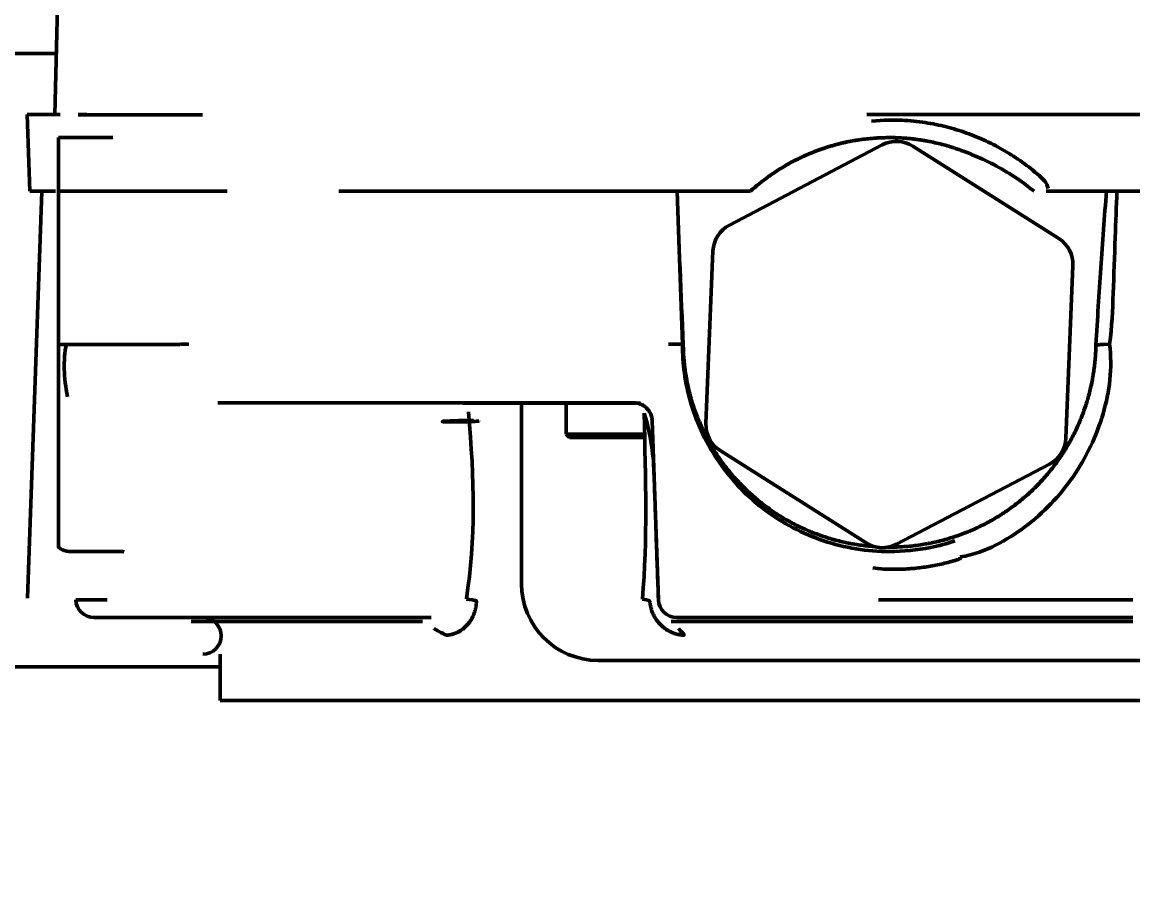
# Model space of a CAD drawing. Header units: inches. Extents: x 11 to 1621, y 11 to 1332.
# Drawn here: x 1030.801 to 1034.423, y 343.073 to 345.928 of the extents above; entities that cross this region are included whole.
import ezdxf

# ---------------------------------------------------------------- set-up
doc = ezdxf.new("R2010")
doc.units = ezdxf.units.IN
doc.header["$LTSCALE"] = 48
doc.header["$MEASUREMENT"] = 0
doc.layers.add('Dimension (ANSI)', color=7, linetype='Continuous', lineweight=25)
doc.layers.add('Visible (ANSI)', color=7, linetype='Continuous', lineweight=50)
doc.styles.add('Dimension Text', font='tahoma.ttf')
doc.dimstyles.new('ELC FT', dxfattribs={"dimscale": 48, "dimtxt": 0.12, "dimasz": 0.098425, "dimexe": 0.05, "dimexo": 0.1, "dimgap": 0.031496, "dimtad": 1, "dimdec": 5, "dimzin": 3, "dimdsep": 46, "dimlunit": 4, "dimtxsty": 'Dimension Text', "dimcen": 0.09, "dimdle": 0.5, "dimclrd": 5, "dimclre": 5, "dimclrt": 256, "dimadec": 1, "dimazin": 3, "dimtfac": 0.833333, "dimtofl": 0, "dimtmove": 0, "dimatfit": 3, "dimfxl": 0, "dimfrac": 2, "dimtolj": 1, "dimtzin": 0, "dimlwd": 25, "dimlwe": 25, "dimarcsym": 0})

# ---------------------------------------------------------------- blocks, each defined once
blk = doc.blocks.new('*D32')
at = {"layer": 'Defpoints', "color": 0, "linetype": 'Continuous', "transparency": 16777216}
for p in [(1009.1438, 460.8893), (1167.9445, 460.8893), (1018.5453, 291.4511)]:
    blk.add_point(p, dxfattribs=at)
at = {"layer": 'Dimension (ANSI)', "color": 5, "linetype": 'Continuous', "lineweight": 25, "transparency": 16777216}
for p, q in [((1163.1445, 460.8893), (1006.7438, 460.8893)), ((1009.1438, 296.1755), (1009.1438, 456.1649)), ((1013.7453, 291.4511), (1006.7438, 291.4511))]:
    blk.add_line(p, q, dxfattribs=at)
at = {"layer": 'Dimension (ANSI)', "color": 5, "linetype": 'Continuous', "transparency": 16777216}
for points in [[(1008.3564, 456.1649), (1009.9312, 456.1649), (1009.1438, 460.8893)], [(1008.3564, 296.1755), (1009.9312, 296.1755), (1009.1438, 291.4511)]]:
    blk.add_solid(points, dxfattribs=at)
at = {"layer": 'Dimension (ANSI)', "linetype": 'Continuous', "lineweight": 25, "transparency": 16777216, "insert": (1003.9957, 376.1702), "char_height": 5.76, "attachment_point": 5, "rotation": 90, "style": 'Dimension Text'}
blk.add_mtext('\\A1;14\'-1 7/16"', dxfattribs=at)
blk = doc.blocks.new('*D51')
at = {"layer": 'Defpoints', "color": 0, "linetype": 'Continuous', "transparency": 16777216}
for p in [(1146.447, 546.4511), (994.5453, 291.4511), (1018.5453, 291.4511)]:
    blk.add_point(p, dxfattribs=at)
at = {"layer": 'Dimension (ANSI)', "color": 5, "linetype": 'Continuous', "lineweight": 25, "transparency": 16777216}
for p, q in [((1141.647, 546.4511), (992.1453, 546.4511)), ((994.5453, 541.7267), (994.5453, 296.1755)), ((1013.7453, 291.4511), (992.1453, 291.4511))]:
    blk.add_line(p, q, dxfattribs=at)
at = {"layer": 'Dimension (ANSI)', "color": 5, "linetype": 'Continuous', "transparency": 16777216}
for points in [[(993.7579, 541.7267), (995.3327, 541.7267), (994.5453, 546.4511)], [(993.7579, 296.1755), (995.3327, 296.1755), (994.5453, 291.4511)]]:
    blk.add_solid(points, dxfattribs=at)
at = {"layer": 'Dimension (ANSI)', "linetype": 'Continuous', "lineweight": 25, "transparency": 16777216, "insert": (990.0336, 418.9511), "char_height": 5.76, "attachment_point": 5, "rotation": 90, "style": 'Dimension Text'}
blk.add_mtext('\\A1;21\'-3"', dxfattribs=at)

msp = doc.modelspace()

# ---------------------------------------------------------------- linework, layer by layer
at = {"layer": 'Visible (ANSI)'}
for p, q in [((1030.925654, 346.326778), (1030.907326, 345.626851)), ((1030.912544, 345.826101), (1029.726979, 345.826101)), ((1030.924989, 345.626851), (1030.817747, 345.626851)), ((1030.826477, 345.376851), (1030.817747, 345.626851)), ((1030.983432, 345.626851), (1031.011909, 345.626851)), ((1030.983432, 345.625808), (1031.389514, 345.625808)), ((1034.574479, 345.626851), (1033.555889, 345.626851)), ((1033.577556, 345.626851), (1033.582769, 345.626851)), ((1030.919479, 345.551712), (1030.919479, 345.424475)), ((1031.093015, 345.551851), (1030.923544, 345.551851)), ((1033.606036, 345.52787), (1033.107452, 345.266547)), ((1034.181556, 345.222663), (1033.705952, 345.523788)), ((1030.919479, 345.424473), (1030.919479, 345.376851)), ((1030.864822, 345.375512), (1030.818543, 344.050255)), ((1030.869391, 345.376851), (1030.826477, 345.376851)), ((1030.910255, 345.376851), (1030.869393, 345.376851)), ((1030.919479, 345.376328), (1030.91947, 345.376851)), ((1030.919473, 345.376851), (1031.272199, 345.376851)), ((1030.919479, 345.276444), (1030.919479, 345.376328)), ((1030.919479, 345.376328), (1030.919479, 344.876279)), ((1030.919479, 345.376328), (1030.919479, 345.276444)), ((1031.272199, 345.376851), (1031.330382, 345.376851)), ((1031.330382, 345.376851), (1031.469452, 345.376851)), ((1031.833668, 345.376851), (1032.891559, 345.376851)), ((1032.891559, 345.376851), (1032.937019, 345.376851)), ((1033.176021, 345.376851), (1032.937019, 345.376851)), ((1032.937037, 345.376328), (1032.937019, 345.376851)), ((1032.937056, 345.375804), (1032.95448, 344.876836)), ((1034.370515, 345.376851), (1034.14001, 345.376851)), ((1034.574479, 345.376851), (1034.370538, 345.376851)), ((1033.053959, 345.182057), (1033.03098, 344.61961)), ((1034.205, 344.571645), (1034.227979, 345.134092)), ((1030.936946, 344.876846), (1030.93695, 344.876846)), ((1031.285812, 344.876851), (1030.936947, 344.876851)), ((1031.549053, 344.686851), (1031.438842, 344.686851)), ((1031.549053, 344.686851), (1031.853511, 344.686851)), ((1032.795634, 344.686851), (1031.853511, 344.686851)), ((1032.801711, 344.685759), (1032.238879, 344.685759)), ((1032.429479, 344.096851), (1032.429479, 344.685759)), ((1032.575729, 344.685759), (1032.575729, 344.584351)), ((1032.818119, 344.685759), (1032.807031, 344.685759)), ((1032.875997, 344.044757), (1032.855597, 344.628945)), ((1032.575729, 344.584351), (1032.829153, 344.584351)), ((1032.585729, 344.574351), (1032.575729, 344.584351)), ((1032.585729, 344.574351), (1032.829499, 344.574351)), ((1033.077403, 344.531039), (1033.553007, 344.229914)), ((1033.652923, 344.225832), (1034.151507, 344.487155)), ((1031.129023, 344.201851), (1030.958453, 344.201851)), ((1030.975997, 344.044757), (1031.078541, 344.044757)), ((1033.594166, 344.044757), (1034.422884, 344.044757)), ((1031.035961, 343.986851), (1031.136724, 343.986851)), ((1031.429054, 343.986851), (1031.136724, 343.986851)), ((1032.135173, 343.986851), (1031.429054, 343.986851)), ((1033.608669, 343.986851), (1032.935961, 343.986851)), ((1033.608669, 343.986851), (1034.422998, 343.986851)), ((1032.106545, 343.973345), (1031.352153, 343.973345)), ((1034.422942, 343.973345), (1032.917312, 343.973345)), ((1031.446979, 343.716101), (1031.446979, 343.866851)), ((1034.579479, 343.846851), (1032.679479, 343.846851)), ((1031.446979, 343.826101), (1029.726979, 343.826101)), ((1031.446979, 343.716101), (1034.579479, 343.716101))]:
    msp.add_line(p, q, dxfattribs=at)
for centre, radius, start, end in [((1033.652459, 345.439298), 0.1, 57.660448, 117.660448), ((1033.629479, 344.876851), 0.675, 125.776372, 132.205446), ((1033.153875, 345.177975), 0.1, 117.660448, 177.660448), ((1034.128063, 345.138174), 0.1, 357.660448, 57.660448), ((1033.130896, 344.615528), 0.1, 177.660448, 237.660448), ((1034.105084, 344.575727), 0.1, 297.660448, 357.660448), ((1030.958453, 344.261851), 0.06, 229.492029, 269.999999), ((1033.6065, 344.314404), 0.1, 237.660448, 297.660448), ((1032.679479, 344.096851), 0.25, 180, 270), ((1031.035961, 344.046851), 0.06, 182, 270), ((1032.935961, 344.046851), 0.06, 182, 270), ((1031.390078, 343.926851), 0.06, 270, 90)]:
    msp.add_arc(centre, radius, start, end, dxfattribs=at)
for centre, major_axis, ratio, start_param, end_param in [((1032.997684, 345.381739), (-0.060316, 1.731039), 0.03510133, 1.57269919, 1.86589169), ((1032.795634, 344.746851), (0, -0.06), 0.24187585, 0, 0.00001237), ((1032.230877, 344.626851), (-0.059993, -0.000886), 0.03489569, 3.93062644, 9.42477796), ((1033.62732, 344.218925), (0.042701, -0.000136), 0.06297811, 4.67213681, 4.76382159)]:
    msp.add_ellipse(centre, major_axis=major_axis, ratio=ratio, start_param=start_param, end_param=end_param, dxfattribs=at)
for points, knots in [([(1034.14693, 345.385495), (1034.142509, 345.405578), (1034.130121, 345.417149), (1034.117364, 345.428267), (1034.099803, 345.443572), (1034.081544, 345.458017), (1034.062677, 345.471545), (1034.043919, 345.484995), (1034.02456, 345.497537), (1034.004694, 345.509125), (1033.984989, 345.520618), (1033.964785, 345.531173), (1033.944176, 345.540752), (1033.923411, 345.550403), (1033.902235, 345.559064), (1033.880745, 345.566708), (1033.859155, 345.574386), (1033.837249, 345.581038), (1033.815124, 345.586645), (1033.792361, 345.592414), (1033.769367, 345.597077), (1033.746248, 345.600626), (1033.721163, 345.604477), (1033.695931, 345.607015), (1033.670676, 345.608242), (1033.642029, 345.609634), (1033.613352, 345.609338), (1033.570475, 345.605298)], [0.035206081, 0.035206081, 0.035206081, 0.035206081, 0.112184853, 0.112184853, 0.112184853, 0.218155706, 0.218155706, 0.218155706, 0.323513966, 0.323513966, 0.323513966, 0.428019463, 0.428019463, 0.428019463, 0.533314409, 0.533314409, 0.533314409, 0.639099094, 0.639099094, 0.639099094, 0.747935694, 0.747935694, 0.747935694, 0.866033773, 0.866033773, 0.866033773, 1, 1, 1, 1]), ([(1033.840287, 345.518088), (1033.791225, 345.534217), (1033.73987, 345.544818), (1033.687713, 345.549334), (1033.635556, 345.553851), (1033.582565, 345.552301), (1033.53015, 345.544503), (1033.477736, 345.536705), (1033.42592, 345.522656), (1033.376208, 345.502533), (1033.326495, 345.48241), (1033.27889, 345.45621), (1033.234859, 345.424482)], [0, 0, 0, 0, 0.25, 0.25, 0.25, 0.5, 0.5, 0.5, 0.75, 0.75, 0.75, 1, 1, 1, 1]), ([(1033.234859, 345.424482), (1033.235661, 345.42506), (1033.236464, 345.425636), (1033.237269, 345.42621), (1033.242818, 345.430172), (1033.248428, 345.43405), (1033.254103, 345.437845), (1033.2606, 345.442191), (1033.267181, 345.446429), (1033.273838, 345.450553), (1033.280494, 345.454677), (1033.287226, 345.458686), (1033.294025, 345.462578), (1033.300824, 345.466469), (1033.307691, 345.470241), (1033.314625, 345.473895), (1033.321559, 345.477549), (1033.32856, 345.481083), (1033.335626, 345.484497), (1033.33932, 345.486282), (1033.343033, 345.488033), (1033.346761, 345.489751), (1033.350163, 345.491318), (1033.353578, 345.492857), (1033.357006, 345.494368), (1033.364192, 345.497534), (1033.371434, 345.500575), (1033.378723, 345.503487), (1033.386012, 345.5064), (1033.393348, 345.509183), (1033.400733, 345.51184), (1033.408118, 345.514496), (1033.415552, 345.517024), (1033.423029, 345.519423), (1033.430507, 345.521821), (1033.438028, 345.52409), (1033.445585, 345.526227), (1033.45203, 345.528049), (1033.458502, 345.529775), (1033.464996, 345.531404), (1033.466117, 345.531685), (1033.467238, 345.531963), (1033.468361, 345.532239), (1033.475984, 345.534109), (1033.483635, 345.535845), (1033.491318, 345.537448), (1033.499002, 345.539051), (1033.506717, 345.540522), (1033.514456, 345.541857), (1033.522196, 345.543193), (1033.529961, 345.544394), (1033.537743, 345.54546), (1033.545525, 345.546526), (1033.553326, 345.547456), (1033.561137, 345.54825), (1033.568948, 345.549044), (1033.576769, 345.549702), (1033.584605, 345.550223), (1033.586038, 345.550319), (1033.587472, 345.55041), (1033.588907, 345.550496), (1033.595313, 345.550881), (1033.601728, 345.551175), (1033.608146, 345.551378), (1033.616002, 345.551626), (1033.623864, 345.551736), (1033.631726, 345.55171), (1033.639587, 345.551684), (1033.647447, 345.551521), (1033.655301, 345.551221), (1033.663155, 345.550921), (1033.671002, 345.550484), (1033.678844, 345.549911), (1033.686686, 345.549337), (1033.694524, 345.548626), (1033.702347, 345.547778), (1033.706103, 345.54737), (1033.709855, 345.546932), (1033.713603, 345.546461), (1033.717662, 345.545952), (1033.721716, 345.545406), (1033.725763, 345.544823), (1033.733548, 345.543703), (1033.74131, 345.542446), (1033.749043, 345.541056), (1033.756776, 345.539666), (1033.764481, 345.538142), (1033.772157, 345.536485), (1033.779834, 345.534828), (1033.787482, 345.533037), (1033.795092, 345.531115), (1033.802702, 345.529193), (1033.810275, 345.527139), (1033.8178, 345.524958), (1033.825324, 345.522776), (1033.832801, 345.520467), (1033.840233, 345.518028)], [0, 0, 0, 0, 0.004690032, 0.004690032, 0.004690032, 0.037037037, 0.037037037, 0.037037037, 0.074074074, 0.074074074, 0.074074074, 0.111111111, 0.111111111, 0.111111111, 0.148148148, 0.148148148, 0.148148148, 0.185185185, 0.185185185, 0.185185185, 0.204553088, 0.204553088, 0.204553088, 0.222222222, 0.222222222, 0.222222222, 0.259259259, 0.259259259, 0.259259259, 0.296296296, 0.296296296, 0.296296296, 0.333333333, 0.333333333, 0.333333333, 0.37037037, 0.37037037, 0.37037037, 0.401954945, 0.401954945, 0.401954945, 0.407407407, 0.407407407, 0.407407407, 0.444444444, 0.444444444, 0.444444444, 0.481481481, 0.481481481, 0.481481481, 0.518518519, 0.518518519, 0.518518519, 0.555555556, 0.555555556, 0.555555556, 0.592592593, 0.592592593, 0.592592593, 0.599368227, 0.599368227, 0.599368227, 0.62962963, 0.62962963, 0.62962963, 0.666666667, 0.666666667, 0.666666667, 0.703703704, 0.703703704, 0.703703704, 0.740740741, 0.740740741, 0.740740741, 0.777777778, 0.777777778, 0.777777778, 0.79555941, 0.79555941, 0.79555941, 0.814814815, 0.814814815, 0.814814815, 0.851851852, 0.851851852, 0.851851852, 0.888888889, 0.888888889, 0.888888889, 0.925925926, 0.925925926, 0.925925926, 0.962962963, 0.962962963, 0.962962963, 0.999999997, 0.999999997, 0.999999997, 0.999999997]), ([(1033.840233, 345.518028), (1033.845384, 345.516338), (1033.850517, 345.514596), (1033.860746, 345.511006), (1033.865842, 345.509158), (1033.870919, 345.507257)], [-0.0826093683, -0.0826093683, -0.0826093683, -0.0826093683, -0.0413054234, -0.0413054234, -0.0000013874, -0.0000013874, -0.0000013874, -0.0000013874]), ([(1034.101031, 345.376851), (1034.088, 345.387858), (1034.073206, 345.399055), (1034.010287, 345.442769), (1033.964342, 345.467968), (1033.901757, 345.495235), (1033.886722, 345.501413), (1033.870919, 345.507257)], [-1.024558511, -1.024558511, -1.024558511, -1.024558511, -0.810304026, -0.810304026, -0.336084745, -0.336084745, -0.197687151, -0.197687151, -0.197687151, -0.197687151]), ([(1034.337369, 345.376851), (1034.330338, 345.295589), (1034.323927, 345.208209), (1034.312863, 345.04393), (1034.307691, 344.95909), (1034.302987, 344.876218)], [0.000001, 0.000001, 0.000001, 0.000001, 0.62152896, 0.62152896, 1.25199318, 1.25199318, 1.25199318, 1.25199318]), ([(1034.347186, 344.878308), (1034.355109, 344.935581), (1034.357078, 344.989616), (1034.359043, 345.043651), (1034.361258, 345.104596), (1034.363467, 345.16554), (1034.365668, 345.226485), (1034.367479, 345.276607), (1034.369285, 345.326729), (1034.371283, 345.376642)], [0.003467359, 0.003467359, 0.003467359, 0.003467359, 0.328139542, 0.328139542, 0.328139542, 0.694327521, 0.694327521, 0.694327521, 0.995486557, 0.995486557, 0.995486557, 0.995486557]), ([(1030.919479, 344.876279), (1030.922308, 344.876363), (1030.925196, 344.876452), (1030.931043, 344.876641), (1030.933993, 344.87674), (1030.936949, 344.876848)], [0.000001, 0.000001, 0.000001, 0.000001, 0.0225446631, 0.0225446631, 0.0450699633, 0.0450699633, 0.0450699633, 0.0450699633]), ([(1030.919479, 344.876279), (1030.919479, 344.868596), (1030.919479, 344.860918), (1030.919479, 344.853241), (1030.919479, 344.845564), (1030.919479, 344.837888), (1030.919479, 344.830223), (1030.919479, 344.822559), (1030.919479, 344.814905), (1030.919479, 344.807267), (1030.919479, 344.799629), (1030.919479, 344.792006), (1030.919479, 344.784407), (1030.919479, 344.776808), (1030.919479, 344.769233), (1030.919479, 344.761682), (1030.919479, 344.760132), (1030.919479, 344.758584), (1030.919479, 344.757036), (1030.919479, 344.751043), (1030.919479, 344.745064), (1030.919479, 344.739103), (1030.919479, 344.731603), (1030.919479, 344.724131), (1030.919479, 344.716688), (1030.919479, 344.709246), (1030.919479, 344.701833), (1030.919479, 344.694461), (1030.919479, 344.687088), (1030.919479, 344.679756), (1030.919479, 344.672465), (1030.919479, 344.665174), (1030.919479, 344.657926), (1030.919479, 344.650727), (1030.919479, 344.643527), (1030.919479, 344.636378), (1030.919479, 344.629278), (1030.919479, 344.622178), (1030.919479, 344.615127), (1030.919479, 344.608129), (1030.919479, 344.601131), (1030.919479, 344.594186), (1030.919479, 344.587295), (1030.919479, 344.580404), (1030.919479, 344.573568), (1030.919479, 344.566798), (1030.919479, 344.560029), (1030.919479, 344.553325), (1030.919479, 344.54669), (1030.919479, 344.540055), (1030.919479, 344.533488), (1030.919479, 344.526995), (1030.919479, 344.522127), (1030.919479, 344.517299), (1030.919479, 344.512513), (1030.919479, 344.510915), (1030.919479, 344.509322), (1030.919479, 344.507733), (1030.919479, 344.501385), (1030.919479, 344.49511), (1030.919479, 344.488911), (1030.919479, 344.482712), (1030.919479, 344.476588), (1030.919479, 344.470542), (1030.919479, 344.464496), (1030.919479, 344.458527), (1030.919479, 344.452646), (1030.919479, 344.446765), (1030.919479, 344.440973), (1030.919479, 344.435271), (1030.919479, 344.42957), (1030.919479, 344.42396), (1030.919479, 344.418443), (1030.919479, 344.415829), (1030.919479, 344.413235), (1030.919479, 344.410663), (1030.919479, 344.407807), (1030.919479, 344.404978), (1030.919479, 344.402174), (1030.919479, 344.396844), (1030.919479, 344.391607), (1030.919479, 344.386469), (1030.919479, 344.381331), (1030.919479, 344.376292), (1030.919479, 344.371351), (1030.919479, 344.36641), (1030.919479, 344.361568), (1030.919479, 344.35683), (1030.919479, 344.352091), (1030.919479, 344.347455), (1030.919479, 344.342928), (1030.919479, 344.3384), (1030.919479, 344.333981), (1030.919479, 344.329675), (1030.919479, 344.329011), (1030.919479, 344.32835), (1030.919479, 344.327692), (1030.919479, 344.32408), (1030.919479, 344.320549), (1030.919479, 344.317099), (1030.919479, 344.31302), (1030.919479, 344.309055), (1030.919479, 344.305203), (1030.919479, 344.301352), (1030.919479, 344.297615), (1030.919479, 344.293995), (1030.919479, 344.290376), (1030.919479, 344.286874), (1030.919479, 344.283494), (1030.919479, 344.280113), (1030.919479, 344.276854), (1030.919479, 344.273715), (1030.919479, 344.271218), (1030.919479, 344.268798), (1030.919479, 344.266455), (1030.919479, 344.265853), (1030.919479, 344.265257), (1030.919479, 344.264666), (1030.919479, 344.261771), (1030.919479, 344.259), (1030.919479, 344.256355), (1030.919479, 344.253709), (1030.919479, 344.25119), (1030.919479, 344.248799), (1030.919479, 344.246409), (1030.919479, 344.244146), (1030.919479, 344.242013), (1030.919479, 344.23988), (1030.919479, 344.237875), (1030.919479, 344.236001), (1030.919479, 344.234127), (1030.91948, 344.232382), (1030.919479, 344.230771), (1030.919479, 344.230135), (1030.919479, 344.22952), (1030.919479, 344.228926), (1030.919479, 344.228013), (1030.919479, 344.22715), (1030.919479, 344.226336), (1030.91948, 344.224992), (1030.919479, 344.223781), (1030.919479, 344.222704), (1030.919479, 344.221628), (1030.919479, 344.220685), (1030.919479, 344.219876), (1030.919479, 344.219067), (1030.919479, 344.218393), (1030.919479, 344.217853), (1030.919479, 344.217313), (1030.919479, 344.216908), (1030.919479, 344.216637), (1030.919479, 344.216373), (1030.919479, 344.216238), (1030.919479, 344.216232), (1030.919479, 344.216232), (1030.919479, 344.216232), (1030.919479, 344.216232)], [0, 0, 0, 0, 0.02222222, 0.02222222, 0.02222222, 0.04444444, 0.04444444, 0.04444444, 0.06666667, 0.06666667, 0.06666667, 0.08888889, 0.08888889, 0.08888889, 0.11111111, 0.11111111, 0.11111111, 0.11567106, 0.11567106, 0.11567106, 0.13333333, 0.13333333, 0.13333333, 0.15555556, 0.15555556, 0.15555556, 0.17777778, 0.17777778, 0.17777778, 0.2, 0.2, 0.2, 0.22222222, 0.22222222, 0.22222222, 0.24444444, 0.24444444, 0.24444444, 0.26666667, 0.26666667, 0.26666667, 0.28888889, 0.28888889, 0.28888889, 0.31111111, 0.31111111, 0.31111111, 0.33333333, 0.33333333, 0.33333333, 0.35555556, 0.35555556, 0.35555556, 0.37221603, 0.37221603, 0.37221603, 0.37777778, 0.37777778, 0.37777778, 0.4, 0.4, 0.4, 0.42222222, 0.42222222, 0.42222222, 0.44444444, 0.44444444, 0.44444444, 0.46666667, 0.46666667, 0.46666667, 0.48888889, 0.48888889, 0.48888889, 0.49942076, 0.49942076, 0.49942076, 0.51111111, 0.51111111, 0.51111111, 0.53333333, 0.53333333, 0.53333333, 0.55555556, 0.55555556, 0.55555556, 0.57777778, 0.57777778, 0.57777778, 0.6, 0.6, 0.6, 0.62222222, 0.62222222, 0.62222222, 0.62564865, 0.62564865, 0.62564865, 0.64444444, 0.64444444, 0.64444444, 0.66666667, 0.66666667, 0.66666667, 0.68888889, 0.68888889, 0.68888889, 0.71111111, 0.71111111, 0.71111111, 0.73333333, 0.73333333, 0.73333333, 0.7510161, 0.7510161, 0.7510161, 0.75555556, 0.75555556, 0.75555556, 0.77777778, 0.77777778, 0.77777778, 0.8, 0.8, 0.8, 0.82222222, 0.82222222, 0.82222222, 0.84444444, 0.84444444, 0.84444444, 0.86666667, 0.86666667, 0.86666667, 0.87543287, 0.87543287, 0.87543287, 0.88888889, 0.88888889, 0.88888889, 0.91111111, 0.91111111, 0.91111111, 0.93333333, 0.93333333, 0.93333333, 0.95555556, 0.95555556, 0.95555556, 0.97777778, 0.97777778, 0.97777778, 0.99956258, 0.99956258, 0.99956258, 1, 1, 1, 1]), ([(1031.285815, 344.876847), (1031.286753, 344.876851), (1031.288867, 344.876904), (1031.292154, 344.876998), (1031.293798, 344.877044), (1031.295733, 344.8771), (1031.297938, 344.877162), (1031.299041, 344.877194), (1031.30021, 344.877226), (1031.301442, 344.87726), (1031.302057, 344.877276), (1031.302688, 344.877293), (1031.303334, 344.87731), (1031.303657, 344.877319), (1031.303983, 344.877328), (1031.304313, 344.877336), (1031.304478, 344.877341), (1031.304644, 344.877345), (1031.304811, 344.877349), (1031.304978, 344.877353), (1031.30522, 344.87736), (1031.305314, 344.877362), (1031.308313, 344.877439), (1031.3113, 344.877511), (1031.314222, 344.877577), (1031.315683, 344.877609), (1031.317127, 344.87764), (1031.318548, 344.877669), (1031.319969, 344.877698), (1031.321411, 344.877726), (1031.32273, 344.87775), (1031.328007, 344.877846), (1031.332497, 344.877903), (1031.336106, 344.877928), (1031.337911, 344.87794), (1031.339486, 344.877946), (1031.340806, 344.877945), (1031.341136, 344.877945), (1031.34145, 344.877952), (1031.341748, 344.877966), (1031.341897, 344.877972), (1031.342042, 344.877981), (1031.342183, 344.877991), (1031.342253, 344.877997), (1031.342322, 344.878002), (1031.342391, 344.878008), (1031.342459, 344.878014), (1031.342546, 344.878023), (1031.342593, 344.878028), (1031.342686, 344.878038), (1031.342797, 344.878038), (1031.342924, 344.87803), (1031.342987, 344.878026), (1031.343054, 344.878019), (1031.343124, 344.87801), (1031.343194, 344.878001), (1031.343254, 344.877993), (1031.343343, 344.877977), (1031.343698, 344.877914), (1031.343899, 344.877879), (1031.343996, 344.877875)], [0, 0, 0, 0, 0.125, 0.125, 0.125, 0.1875, 0.1875, 0.1875, 0.21875, 0.21875, 0.21875, 0.234375, 0.234375, 0.234375, 0.2421875, 0.2421875, 0.2421875, 0.24609375, 0.24609375, 0.24609375, 0.25, 0.25, 0.25, 0.375, 0.375, 0.375, 0.4375, 0.4375, 0.4375, 0.5, 0.5, 0.5, 0.75, 0.75, 0.75, 0.875, 0.875, 0.875, 0.90625, 0.90625, 0.90625, 0.921875, 0.921875, 0.921875, 0.9296875, 0.9296875, 0.9296875, 0.9375, 0.9375, 0.9375, 0.953125, 0.953125, 0.953125, 0.9609375, 0.9609375, 0.9609375, 0.96875, 0.96875, 0.96875, 1, 1, 1, 1]), ([(1032.954478, 344.876848), (1032.954473, 344.876859), (1032.954439, 344.876885), (1032.95431, 344.876931), (1032.954272, 344.876945), (1032.954226, 344.87696), (1032.95417, 344.876977), (1032.954113, 344.876994), (1032.954079, 344.877003), (1032.954034, 344.877014), (1032.953944, 344.877036), (1032.953831, 344.87706), (1032.953687, 344.877085), (1032.953543, 344.877111), (1032.953362, 344.877137), (1032.953176, 344.877162), (1032.95299, 344.877186), (1032.95279, 344.87721), (1032.952578, 344.877232), (1032.952155, 344.877277), (1032.951691, 344.877317), (1032.951209, 344.877353), (1032.949763, 344.877461), (1032.947708, 344.877565), (1032.944858, 344.877656), (1032.943907, 344.877686), (1032.942914, 344.877714), (1032.941741, 344.877741), (1032.937052, 344.877851), (1032.931445, 344.877916), (1032.925753, 344.877936), (1032.92006, 344.877955), (1032.914301, 344.87793), (1032.908984, 344.877875)], [0.008430263, 0.008430263, 0.008430263, 0.008430263, 0.0625, 0.0625, 0.0625, 0.078125, 0.078125, 0.078125, 0.09375, 0.09375, 0.09375, 0.125, 0.125, 0.125, 0.15625, 0.15625, 0.15625, 0.1875, 0.1875, 0.1875, 0.25, 0.25, 0.25, 0.4375, 0.4375, 0.4375, 0.5, 0.5, 0.5, 0.75, 0.75, 0.75, 1, 1, 1, 1]), ([(1032.957091, 344.876273), (1032.956228, 344.876357), (1032.955575, 344.876447), (1032.954703, 344.876635), (1032.954484, 344.876734), (1032.95448, 344.876845)], [-0.0451260817, -0.0451260817, -0.0451260817, -0.0451260817, -0.0225821646, -0.0225821646, -0.0001681256, -0.0001681256, -0.0001681256, -0.0001681256]), ([(1033.579708, 344.21806), (1033.571925, 344.218632), (1033.564158, 344.219337), (1033.556404, 344.220176), (1033.548651, 344.221014), (1033.540912, 344.221986), (1033.533193, 344.223091), (1033.525473, 344.224196), (1033.517772, 344.225434), (1033.510091, 344.226805), (1033.505985, 344.227538), (1033.501885, 344.228309), (1033.497793, 344.229118), (1033.49423, 344.229822), (1033.490672, 344.230555), (1033.487121, 344.231316), (1033.479491, 344.232953), (1033.471891, 344.23472), (1033.464329, 344.236617), (1033.456767, 344.238514), (1033.449243, 344.24054), (1033.441759, 344.242694), (1033.434275, 344.244848), (1033.426832, 344.247129), (1033.419429, 344.249539), (1033.412027, 344.251948), (1033.404665, 344.254485), (1033.397354, 344.257148), (1033.390042, 344.25981), (1033.38278, 344.262596), (1033.375575, 344.265505), (1033.374489, 344.265944), (1033.373405, 344.266385), (1033.372321, 344.266829), (1033.366217, 344.269331), (1033.360153, 344.271921), (1033.354132, 344.274597), (1033.347042, 344.277748), (1033.340012, 344.28102), (1033.33304, 344.284412), (1033.326067, 344.287803), (1033.319153, 344.291316), (1033.312304, 344.294944), (1033.305455, 344.298573), (1033.298671, 344.302319), (1033.291958, 344.306177), (1033.285244, 344.310036), (1033.278602, 344.314008), (1033.272032, 344.318092), (1033.266715, 344.321398), (1033.261446, 344.324776), (1033.256224, 344.328229), (1033.254994, 344.329042), (1033.253767, 344.329859), (1033.252543, 344.33068), (1033.246118, 344.334989), (1033.239766, 344.339411), (1033.233494, 344.34394), (1033.227222, 344.348469), (1033.22103, 344.353105), (1033.214922, 344.357845), (1033.208815, 344.362584), (1033.202793, 344.367427), (1033.196859, 344.372369), (1033.190926, 344.377311), (1033.185081, 344.382353), (1033.179323, 344.387496), (1033.173565, 344.392639), (1033.167893, 344.397883), (1033.162316, 344.403223), (1033.159515, 344.405905), (1033.156738, 344.408611), (1033.153986, 344.41134), (1033.151257, 344.414046), (1033.148552, 344.416774), (1033.145872, 344.419525), (1033.140488, 344.425051), (1033.135202, 344.430668), (1033.130019, 344.436371), (1033.124836, 344.442073), (1033.119755, 344.447861), (1033.114776, 344.453735), (1033.109798, 344.459608), (1033.104921, 344.465566), (1033.100154, 344.471602), (1033.095387, 344.477637), (1033.090728, 344.483748), (1033.086178, 344.489937), (1033.081628, 344.496125), (1033.077187, 344.502389), (1033.072858, 344.508725), (1033.071822, 344.510241), (1033.070793, 344.511761), (1033.06977, 344.513285), (1033.066517, 344.518132), (1033.063329, 344.52302), (1033.060206, 344.52795), (1033.0561, 344.53443), (1033.052106, 344.540983), (1033.048226, 344.547603), (1033.044345, 344.554224), (1033.040579, 344.560912), (1033.036928, 344.567666), (1033.033277, 344.574421), (1033.029741, 344.581241), (1033.026327, 344.588116), (1033.022913, 344.59499), (1033.019621, 344.601919), (1033.01645, 344.608899), (1033.01328, 344.615879), (1033.010231, 344.622912), (1033.007307, 344.629994), (1033.004382, 344.637075), (1033.001581, 344.644205), (1032.998904, 344.651384), (1032.996226, 344.658564), (1032.993672, 344.665792), (1032.991244, 344.673062), (1032.988815, 344.680333), (1032.986513, 344.687644), (1032.984337, 344.694995), (1032.982161, 344.702347), (1032.980112, 344.709737), (1032.978193, 344.717158), (1032.976273, 344.724579), (1032.974482, 344.73203), (1032.972822, 344.739507), (1032.971465, 344.745617), (1032.970195, 344.751744), (1032.969013, 344.757888), (1032.968748, 344.759264), (1032.968488, 344.760641), (1032.968232, 344.762018), (1032.966832, 344.769547), (1032.965563, 344.777099), (1032.964425, 344.784675), (1032.963287, 344.792251), (1032.962279, 344.799851), (1032.961403, 344.807466), (1032.960528, 344.815081), (1032.959784, 344.822711), (1032.959172, 344.830353), (1032.95856, 344.837995), (1032.95808, 344.845647), (1032.957733, 344.853302), (1032.957387, 344.860956), (1032.957172, 344.868612), (1032.957091, 344.876273)], [0, 0, 0, 0, 0.02325581, 0.02325581, 0.02325581, 0.04651163, 0.04651163, 0.04651163, 0.06976744, 0.06976744, 0.06976744, 0.08219984, 0.08219984, 0.08219984, 0.09302326, 0.09302326, 0.09302326, 0.11627907, 0.11627907, 0.11627907, 0.13953488, 0.13953488, 0.13953488, 0.1627907, 0.1627907, 0.1627907, 0.18604651, 0.18604651, 0.18604651, 0.20930233, 0.20930233, 0.20930233, 0.21280681, 0.21280681, 0.21280681, 0.23255814, 0.23255814, 0.23255814, 0.25581395, 0.25581395, 0.25581395, 0.27906977, 0.27906977, 0.27906977, 0.30232558, 0.30232558, 0.30232558, 0.3255814, 0.3255814, 0.3255814, 0.34440464, 0.34440464, 0.34440464, 0.34883721, 0.34883721, 0.34883721, 0.37209302, 0.37209302, 0.37209302, 0.39534884, 0.39534884, 0.39534884, 0.41860465, 0.41860465, 0.41860465, 0.44186047, 0.44186047, 0.44186047, 0.46511628, 0.46511628, 0.46511628, 0.4767955, 0.4767955, 0.4767955, 0.48837209, 0.48837209, 0.48837209, 0.51162791, 0.51162791, 0.51162791, 0.53488372, 0.53488372, 0.53488372, 0.55813953, 0.55813953, 0.55813953, 0.58139535, 0.58139535, 0.58139535, 0.60465116, 0.60465116, 0.60465116, 0.61021506, 0.61021506, 0.61021506, 0.62790698, 0.62790698, 0.62790698, 0.65116279, 0.65116279, 0.65116279, 0.6744186, 0.6744186, 0.6744186, 0.69767442, 0.69767442, 0.69767442, 0.72093023, 0.72093023, 0.72093023, 0.74418605, 0.74418605, 0.74418605, 0.76744186, 0.76744186, 0.76744186, 0.79069767, 0.79069767, 0.79069767, 0.81395349, 0.81395349, 0.81395349, 0.8372093, 0.8372093, 0.8372093, 0.86046512, 0.86046512, 0.86046512, 0.8794661, 0.8794661, 0.8794661, 0.88372093, 0.88372093, 0.88372093, 0.90697674, 0.90697674, 0.90697674, 0.93023256, 0.93023256, 0.93023256, 0.95348837, 0.95348837, 0.95348837, 0.97674419, 0.97674419, 0.97674419, 1, 1, 1, 1]), ([(1033.975468, 344.222809), (1034.008957, 344.23975), (1034.041041, 344.259748), (1034.131835, 344.327594), (1034.185011, 344.383305), (1034.27132, 344.508709), (1034.304457, 344.578423), (1034.347454, 344.724442), (1034.357312, 344.800724), (1034.347186, 344.878308)], [0.125, 0.125, 0.125, 0.125, 0.25, 0.25, 0.5, 0.5, 0.75, 0.75, 1, 1, 1, 1]), ([(1034.302987, 344.876218), (1034.302829, 344.868964), (1034.302556, 344.861718), (1034.302169, 344.854477), (1034.301782, 344.847237), (1034.301281, 344.840003), (1034.300666, 344.832781), (1034.300051, 344.825559), (1034.299322, 344.818349), (1034.29848, 344.81115), (1034.297638, 344.803951), (1034.296682, 344.796764), (1034.295614, 344.789595), (1034.295156, 344.786529), (1034.294679, 344.783467), (1034.29418, 344.780408), (1034.293513, 344.776313), (1034.292809, 344.772223), (1034.292067, 344.768138), (1034.290772, 344.761003), (1034.289363, 344.753885), (1034.287842, 344.74679), (1034.286321, 344.739696), (1034.284688, 344.732624), (1034.282943, 344.725575), (1034.281199, 344.718526), (1034.279342, 344.711501), (1034.277374, 344.704503), (1034.275406, 344.697505), (1034.273326, 344.690535), (1034.271136, 344.683592)], [0.00000057, 0.00000057, 0.00000057, 0.00000057, 0.111111111, 0.111111111, 0.111111111, 0.222222222, 0.222222222, 0.222222222, 0.333333333, 0.333333333, 0.333333333, 0.444444444, 0.444444444, 0.444444444, 0.49194994, 0.49194994, 0.49194994, 0.555555556, 0.555555556, 0.555555556, 0.666666667, 0.666666667, 0.666666667, 0.777777778, 0.777777778, 0.777777778, 0.888888889, 0.888888889, 0.888888889, 1, 1, 1, 1]), ([(1034.302987, 344.876218), (1034.305658, 344.876327), (1034.30886, 344.876414), (1034.312537, 344.876479), (1034.312556, 344.876479), (1034.347186, 344.878308)], [0.0000009881, 0.0000009881, 0.0000009881, 0.0000009881, 0.038494681, 0.038494681, 0.0386987616, 0.0386987616, 0.0386987616, 0.0386987616]), ([(1033.629507, 344.201851), (1033.556812, 344.201847), (1033.483188, 344.213902), (1033.346399, 344.259906), (1033.281395, 344.294103), (1033.166847, 344.380141), (1033.115877, 344.433047), (1033.034113, 344.550795), (1033.002337, 344.617124), (1032.972548, 344.718135), (1032.965433, 344.751165), (1032.960835, 344.784448)], [0, 0, 0, 0, 0.55393307, 0.55393307, 1.09975431, 1.09975431, 1.64578319, 1.64578319, 2.19247577, 2.19247577, 2.44863029, 2.44863029, 2.44863029, 2.44863029]), ([(1032.855597, 344.628945), (1032.855426, 344.633838), (1032.854646, 344.638746), (1032.853289, 344.64346), (1032.85264, 344.645714), (1032.851859, 344.647924), (1032.850957, 344.650073), (1032.849955, 344.65246), (1032.848786, 344.654812), (1032.847449, 344.657103), (1032.846926, 344.657999), (1032.846377, 344.658885), (1032.845802, 344.659761), (1032.844781, 344.661318), (1032.843678, 344.66284), (1032.842496, 344.664318), (1032.841905, 344.665058), (1032.841294, 344.665786), (1032.840664, 344.666502), (1032.840034, 344.667218), (1032.839346, 344.667961), (1032.838714, 344.668613), (1032.838611, 344.66872), (1032.838506, 344.668826), (1032.838402, 344.668933), (1032.835952, 344.671422), (1032.833191, 344.673791), (1032.830118, 344.67595), (1032.828912, 344.676798), (1032.827657, 344.677613), (1032.826356, 344.678389), (1032.825929, 344.678643), (1032.825498, 344.678893), (1032.825062, 344.679139), (1032.824177, 344.679636), (1032.823273, 344.680116), (1032.822348, 344.680575), (1032.821886, 344.680805), (1032.821419, 344.68103), (1032.820947, 344.68125), (1032.820475, 344.681469), (1032.819959, 344.681701), (1032.819516, 344.681893), (1032.817743, 344.682662), (1032.815889, 344.683365), (1032.813956, 344.683985), (1032.813207, 344.684225), (1032.812447, 344.684453), (1032.811675, 344.684667), (1032.811451, 344.684729), (1032.811225, 344.68479), (1032.810999, 344.68485), (1032.810496, 344.684983), (1032.809989, 344.68511), (1032.809478, 344.685231), (1032.809222, 344.685292), (1032.808965, 344.685351), (1032.808707, 344.685409), (1032.808449, 344.685466), (1032.808127, 344.685535), (1032.807929, 344.685577), (1032.804771, 344.686237), (1032.800663, 344.68685), (1032.795634, 344.686851)], [0.000000015, 0.000000015, 0.000000015, 0.000000015, 0.169139365, 0.169139365, 0.169139365, 0.25, 0.25, 0.25, 0.339853437, 0.339853437, 0.339853437, 0.375, 0.375, 0.375, 0.4375, 0.4375, 0.4375, 0.46875, 0.46875, 0.46875, 0.5, 0.5, 0.5, 0.505129751, 0.505129751, 0.505129751, 0.625, 0.625, 0.625, 0.672077933, 0.672077933, 0.672077933, 0.6875, 0.6875, 0.6875, 0.71875, 0.71875, 0.71875, 0.734375, 0.734375, 0.734375, 0.75, 0.75, 0.75, 0.8125, 0.8125, 0.8125, 0.836704477, 0.836704477, 0.836704477, 0.84375, 0.84375, 0.84375, 0.859375, 0.859375, 0.859375, 0.8671875, 0.8671875, 0.8671875, 0.875, 0.875, 0.875, 0.999999619, 0.999999619, 0.999999619, 0.999999619]), ([(1034.271136, 344.683592), (1034.268799, 344.67619), (1034.266333, 344.668829), (1034.263737, 344.661506), (1034.26114, 344.654183), (1034.258412, 344.646897), (1034.255554, 344.639657), (1034.254207, 344.636244), (1034.252832, 344.632842), (1034.251427, 344.62945), (1034.249852, 344.625645), (1034.248241, 344.621853), (1034.246593, 344.618076), (1034.243478, 344.61093), (1034.240234, 344.603834), (1034.236864, 344.596794), (1034.233494, 344.589754), (1034.229998, 344.58277), (1034.22638, 344.575848), (1034.222762, 344.568926), (1034.219021, 344.562066), (1034.215163, 344.555278), (1034.211305, 344.54849), (1034.20733, 344.541773), (1034.203238, 344.535129), (1034.199146, 344.528485), (1034.194938, 344.521913), (1034.190614, 344.515417), (1034.189969, 344.514448), (1034.189321, 344.513479), (1034.18867, 344.512513), (1034.184963, 344.507006), (1034.181172, 344.501554), (1034.177299, 344.496157), (1034.172746, 344.489812), (1034.168079, 344.483545), (1034.1633, 344.477357), (1034.158521, 344.471169), (1034.15363, 344.465061), (1034.14863, 344.459036), (1034.143629, 344.453012), (1034.138519, 344.447071), (1034.133305, 344.441221), (1034.128091, 344.435371), (1034.122773, 344.429611), (1034.117351, 344.423942), (1034.113061, 344.419458), (1034.108706, 344.41503), (1034.104289, 344.410663), (1034.103123, 344.40951), (1034.101952, 344.408361), (1034.100777, 344.407217), (1034.095152, 344.401737), (1034.089429, 344.396355), (1034.083613, 344.391076), (1034.077796, 344.385797), (1034.071888, 344.38062), (1034.06589, 344.375549), (1034.059892, 344.370478), (1034.053804, 344.365512), (1034.047627, 344.36065), (1034.041449, 344.355789), (1034.035181, 344.351031), (1034.028829, 344.346385), (1034.022477, 344.341738), (1034.016042, 344.337202), (1034.00953, 344.332781), (1034.007006, 344.331068), (1034.004469, 344.329371), (1034.001922, 344.327692), (1033.997898, 344.32504), (1033.993846, 344.322432), (1033.989767, 344.319867), (1033.983104, 344.31568), (1033.976369, 344.311609), (1033.969559, 344.307655), (1033.96275, 344.303701), (1033.955865, 344.299863), (1033.948912, 344.296146), (1033.94196, 344.292428), (1033.934939, 344.288832), (1033.927858, 344.285359), (1033.920776, 344.281885), (1033.913632, 344.278536), (1033.90643, 344.275312), (1033.899581, 344.272246), (1033.892679, 344.269294), (1033.885722, 344.266455), (1033.885364, 344.266308), (1033.885005, 344.266162), (1033.884646, 344.266016), (1033.877325, 344.263043), (1033.869944, 344.260196), (1033.862511, 344.257478), (1033.855078, 344.25476), (1033.847594, 344.252171), (1033.840066, 344.249714), (1033.832538, 344.247257), (1033.824967, 344.244931), (1033.817355, 344.242739), (1033.809743, 344.240546), (1033.802091, 344.238486), (1033.794399, 344.236559), (1033.786707, 344.234633), (1033.778975, 344.232839), (1033.771212, 344.231182), (1033.767545, 344.2304), (1033.763871, 344.229647), (1033.760191, 344.228926), (1033.756081, 344.22812), (1033.751964, 344.227352), (1033.747841, 344.226622), (1033.740026, 344.22524), (1033.732189, 344.223995), (1033.724334, 344.222888), (1033.71648, 344.221781), (1033.708607, 344.220811), (1033.700717, 344.219979), (1033.692828, 344.219148), (1033.684921, 344.218454), (1033.677007, 344.217898), (1033.669093, 344.217343), (1033.661172, 344.216927), (1033.653254, 344.216649), (1033.645489, 344.216377), (1033.637728, 344.216238), (1033.629967, 344.216232), (1033.629814, 344.216232), (1033.62966, 344.216232), (1033.629506, 344.216232)], [0, 0, 0, 0, 0.02777778, 0.02777778, 0.02777778, 0.05555556, 0.05555556, 0.05555556, 0.06864777, 0.06864777, 0.06864777, 0.08333333, 0.08333333, 0.08333333, 0.11111111, 0.11111111, 0.11111111, 0.13888889, 0.13888889, 0.13888889, 0.16666667, 0.16666667, 0.16666667, 0.19444444, 0.19444444, 0.19444444, 0.22222222, 0.22222222, 0.22222222, 0.22636922, 0.22636922, 0.22636922, 0.25, 0.25, 0.25, 0.27777778, 0.27777778, 0.27777778, 0.30555556, 0.30555556, 0.30555556, 0.33333333, 0.33333333, 0.33333333, 0.36111111, 0.36111111, 0.36111111, 0.38308715, 0.38308715, 0.38308715, 0.38888889, 0.38888889, 0.38888889, 0.41666667, 0.41666667, 0.41666667, 0.44444444, 0.44444444, 0.44444444, 0.47222222, 0.47222222, 0.47222222, 0.5, 0.5, 0.5, 0.52777778, 0.52777778, 0.52777778, 0.53854722, 0.53854722, 0.53854722, 0.55555556, 0.55555556, 0.55555556, 0.58333333, 0.58333333, 0.58333333, 0.61111111, 0.61111111, 0.61111111, 0.63888889, 0.63888889, 0.63888889, 0.66666667, 0.66666667, 0.66666667, 0.69308282, 0.69308282, 0.69308282, 0.69444444, 0.69444444, 0.69444444, 0.72222222, 0.72222222, 0.72222222, 0.75, 0.75, 0.75, 0.77777778, 0.77777778, 0.77777778, 0.80555556, 0.80555556, 0.80555556, 0.83333333, 0.83333333, 0.83333333, 0.84645493, 0.84645493, 0.84645493, 0.86111111, 0.86111111, 0.86111111, 0.88888889, 0.88888889, 0.88888889, 0.91666667, 0.91666667, 0.91666667, 0.94444444, 0.94444444, 0.94444444, 0.97222222, 0.97222222, 0.97222222, 0.9994608, 0.9994608, 0.9994608, 1, 1, 1, 1]), ([(1033.629507, 344.201851), (1033.629664, 344.201851), (1033.629821, 344.201851), (1033.629979, 344.201851), (1033.674449, 344.201884), (1033.719165, 344.206327), (1033.763231, 344.215235), (1033.790083, 344.220663), (1033.816692, 344.22775), (1033.842853, 344.236466)], [0.000000015, 0.000000015, 0.000000015, 0.000000015, 0.002193297, 0.002193297, 0.002193297, 0.622198568, 0.622198568, 0.622198568, 1, 1, 1, 1]), ([(1031.132727, 344.201288), (1031.132727, 344.201288), (1031.132475, 344.201391), (1031.131347, 344.201675), (1031.130221, 344.201851), (1031.129013, 344.201851)], [0.98218915, 0.98218915, 0.98218915, 0.98218915, 1.061493133, 1.061493133, 1.17954991, 1.17954991, 1.17954991, 1.17954991]), ([(1033.575123, 344.14832), (1033.60115, 344.145143), (1033.616832, 344.144302), (1033.640395, 344.143821), (1033.663956, 344.144121), (1033.68749, 344.145202), (1033.710965, 344.147062), (1033.734356, 344.149698), (1033.757637, 344.153105), (1033.78078, 344.15728), (1033.803762, 344.162215), (1033.826562, 344.167903), (1033.849162, 344.174338), (1033.864075, 344.17912), (1033.859563, 344.184217)], [0, 0, 0, 0, 0.083333333, 0.166666667, 0.25, 0.333333333, 0.416666667, 0.5, 0.583333333, 0.666666667, 0.75, 0.833333333, 0.916666667, 0.999999995, 0.999999995, 0.999999995, 0.999999995]), ([(1032.143492, 343.951145), (1032.182508, 343.928945), (1032.184576, 343.929019), (1032.186645, 343.929165), (1032.188714, 343.929313), (1032.190786, 343.929533), (1032.19285, 343.929827), (1032.194914, 343.93012), (1032.19697, 343.930487), (1032.199015, 343.930925), (1032.201059, 343.931362), (1032.20309, 343.931871), (1032.205104, 343.932448), (1032.205403, 343.932534), (1032.205701, 343.932621), (1032.206, 343.932709), (1032.207709, 343.933218), (1032.209404, 343.933775), (1032.211081, 343.934379), (1032.213052, 343.935088), (1032.214998, 343.935863), (1032.216915, 343.9367), (1032.218831, 343.937536), (1032.220719, 343.938434), (1032.222572, 343.939388), (1032.224425, 343.940343), (1032.226244, 343.941354), (1032.228024, 343.942415), (1032.228129, 343.942477), (1032.228234, 343.94254), (1032.228339, 343.942603), (1032.23001, 343.943607), (1032.231647, 343.944655), (1032.233247, 343.945744), (1032.234947, 343.946902), (1032.236607, 343.948106), (1032.238223, 343.949352), (1032.239839, 343.950598), (1032.241412, 343.951886), (1032.242941, 343.953212), (1032.244469, 343.954537), (1032.245952, 343.955899), (1032.24739, 343.957292), (1032.248828, 343.958685), (1032.250221, 343.96011), (1032.251566, 343.961561), (1032.252911, 343.963013), (1032.254209, 343.964492), (1032.255458, 343.965994), (1032.256708, 343.967496), (1032.25791, 343.969021), (1032.259063, 343.970563), (1032.260217, 343.972106), (1032.261322, 343.973666), (1032.26238, 343.975238), (1032.263439, 343.976811), (1032.26445, 343.978395), (1032.265415, 343.97999), (1032.26638, 343.981585), (1032.267299, 343.98319), (1032.268173, 343.984803), (1032.269046, 343.986416), (1032.269875, 343.988038), (1032.270661, 343.989667), (1032.271447, 343.991297), (1032.272191, 343.992934), (1032.272895, 343.994583), (1032.273164, 343.995213), (1032.273427, 343.995844), (1032.273684, 343.996476), (1032.274101, 343.997501), (1032.274503, 343.998529), (1032.274889, 343.999559), (1032.275515, 344.001226), (1032.276101, 344.0029), (1032.276646, 344.004571), (1032.277191, 344.006242), (1032.277695, 344.007911), (1032.27816, 344.009572), (1032.278624, 344.011233), (1032.279048, 344.012887), (1032.279436, 344.014541), (1032.279823, 344.016195), (1032.280174, 344.017849), (1032.28049, 344.01951), (1032.280546, 344.019806), (1032.280601, 344.020102), (1032.280655, 344.020398), (1032.280904, 344.021765), (1032.281129, 344.023137), (1032.281331, 344.024513), (1032.281577, 344.026188), (1032.28179, 344.027868), (1032.281969, 344.029552), (1032.282148, 344.031235), (1032.282293, 344.032922), (1032.282406, 344.034612), (1032.282518, 344.036301), (1032.282597, 344.037992), (1032.282642, 344.039683), (1032.282686, 344.041374), (1032.282697, 344.043065), (1032.249866, 344.046967)], [0.000014226, 0.000014226, 0.000014226, 0.000014226, 0.033333333, 0.033333333, 0.033333333, 0.066666667, 0.066666667, 0.066666667, 0.1, 0.1, 0.1, 0.133333333, 0.133333333, 0.133333333, 0.138286172, 0.138286172, 0.138286172, 0.166666667, 0.166666667, 0.166666667, 0.2, 0.2, 0.2, 0.233333333, 0.233333333, 0.233333333, 0.266666667, 0.266666667, 0.266666667, 0.268637031, 0.268637031, 0.268637031, 0.3, 0.3, 0.3, 0.333333333, 0.333333333, 0.333333333, 0.366666667, 0.366666667, 0.366666667, 0.4, 0.4, 0.4, 0.433333333, 0.433333333, 0.433333333, 0.466666667, 0.466666667, 0.466666667, 0.5, 0.5, 0.5, 0.533333333, 0.533333333, 0.533333333, 0.566666667, 0.566666667, 0.566666667, 0.6, 0.6, 0.6, 0.633333333, 0.633333333, 0.633333333, 0.666666667, 0.666666667, 0.666666667, 0.679391539, 0.679391539, 0.679391539, 0.7, 0.7, 0.7, 0.733333333, 0.733333333, 0.733333333, 0.766666667, 0.766666667, 0.766666667, 0.8, 0.8, 0.8, 0.833333333, 0.833333333, 0.833333333, 0.839271157, 0.839271157, 0.839271157, 0.866666667, 0.866666667, 0.866666667, 0.9, 0.9, 0.9, 0.933333333, 0.933333333, 0.933333333, 0.966666667, 0.966666667, 0.966666667, 0.999999804, 0.999999804, 0.999999804, 0.999999804]), ([(1032.249866, 344.046967), (1032.282697, 344.043059), (1032.282686, 344.041364), (1032.282642, 344.039671), (1032.282597, 344.037978), (1032.282519, 344.036288), (1032.282407, 344.0346), (1032.282295, 344.032913), (1032.282149, 344.031228), (1032.281971, 344.029548), (1032.281792, 344.027867), (1032.281581, 344.026191), (1032.281335, 344.02452), (1032.2812, 344.023601), (1032.281054, 344.022685), (1032.280898, 344.021769), (1032.28077, 344.02102), (1032.280635, 344.020271), (1032.280492, 344.019523), (1032.280462, 344.019366), (1032.280432, 344.019208), (1032.280401, 344.019051)], [0, 0, 0, 0, 0.033333333, 0.033333333, 0.033333333, 0.066666667, 0.066666667, 0.066666667, 0.1, 0.1, 0.1, 0.133333333, 0.133333333, 0.133333333, 0.15165627, 0.15165627, 0.15165627, 0.166666667, 0.166666667, 0.166666667, 0.169830042, 0.169830042, 0.169830042, 0.169830042]), ([(1032.82364, 344.046879), (1032.84789, 344.042806), (1032.848006, 344.04086), (1032.848168, 344.03892), (1032.84833, 344.036979), (1032.848538, 344.035044), (1032.848791, 344.033115), (1032.849044, 344.031187), (1032.849342, 344.029265), (1032.849685, 344.02735), (1032.850028, 344.025436), (1032.850416, 344.023528), (1032.85085, 344.021631), (1032.851105, 344.020518), (1032.851375, 344.019408), (1032.851661, 344.018301), (1032.851863, 344.017521), (1032.852073, 344.016742), (1032.852291, 344.015965), (1032.852818, 344.014086), (1032.853392, 344.012217), (1032.854013, 344.010356), (1032.854634, 344.008495), (1032.855302, 344.006643), (1032.856019, 344.004798), (1032.856735, 344.002953), (1032.8575, 344.001117), (1032.858313, 343.999293), (1032.859125, 343.99747), (1032.859986, 343.995659), (1032.860892, 343.993868), (1032.861166, 343.993329), (1032.861443, 343.992791), (1032.861725, 343.992255), (1032.862378, 343.991012), (1032.863054, 343.989779), (1032.863752, 343.988555), (1032.864752, 343.986804), (1032.865799, 343.985074), (1032.866895, 343.983362), (1032.867991, 343.981651), (1032.869136, 343.979959), (1032.87033, 343.978288), (1032.871525, 343.976617), (1032.872769, 343.974966), (1032.874061, 343.973342), (1032.875353, 343.971718), (1032.876693, 343.970121), (1032.878078, 343.968555), (1032.87825, 343.96836), (1032.878422, 343.968166), (1032.878596, 343.967973), (1032.879819, 343.966608), (1032.881076, 343.965268), (1032.882368, 343.963954), (1032.883844, 343.962454), (1032.885365, 343.960987), (1032.886932, 343.959556), (1032.888499, 343.958124), (1032.890112, 343.956728), (1032.891771, 343.955371), (1032.893429, 343.954014), (1032.895133, 343.952695), (1032.896878, 343.951419), (1032.898516, 343.950222), (1032.900191, 343.949062), (1032.9019, 343.947944), (1032.902013, 343.94787), (1032.902126, 343.947796), (1032.902239, 343.947723), (1032.904065, 343.946536), (1032.905931, 343.945396), (1032.907833, 343.944306), (1032.909734, 343.943217), (1032.911672, 343.942178), (1032.913642, 343.941192), (1032.915612, 343.940207), (1032.917615, 343.939275), (1032.919647, 343.9384), (1032.921679, 343.937525), (1032.923741, 343.936706), (1032.925831, 343.935945), (1032.927619, 343.935293), (1032.929428, 343.934684), (1032.931255, 343.934119), (1032.931563, 343.934024), (1032.931871, 343.93393), (1032.932179, 343.933837), (1032.934321, 343.933194), (1032.936488, 343.932611), (1032.938673, 343.93209), (1032.940859, 343.93157), (1032.943064, 343.931112), (1032.945281, 343.930719), (1032.947499, 343.930326), (1032.949729, 343.929997), (1032.951967, 343.929734), (1032.954205, 343.929471), (1032.95645, 343.929274), (1032.958694, 343.929142), (1032.960932, 343.929011), (1032.963168, 343.928946), (1032.941359, 343.951145)], [0.000000398, 0.000000398, 0.000000398, 0.000000398, 0.034482759, 0.034482759, 0.034482759, 0.068965517, 0.068965517, 0.068965517, 0.103448276, 0.103448276, 0.103448276, 0.137931034, 0.137931034, 0.137931034, 0.158153829, 0.158153829, 0.158153829, 0.172413793, 0.172413793, 0.172413793, 0.206896552, 0.206896552, 0.206896552, 0.24137931, 0.24137931, 0.24137931, 0.275862069, 0.275862069, 0.275862069, 0.310344828, 0.310344828, 0.310344828, 0.320732949, 0.320732949, 0.320732949, 0.344827586, 0.344827586, 0.344827586, 0.379310345, 0.379310345, 0.379310345, 0.413793103, 0.413793103, 0.413793103, 0.448275862, 0.448275862, 0.448275862, 0.482758621, 0.482758621, 0.482758621, 0.487039796, 0.487039796, 0.487039796, 0.517241379, 0.517241379, 0.517241379, 0.551724138, 0.551724138, 0.551724138, 0.586206897, 0.586206897, 0.586206897, 0.620689655, 0.620689655, 0.620689655, 0.653037752, 0.653037752, 0.653037752, 0.655172414, 0.655172414, 0.655172414, 0.689655172, 0.689655172, 0.689655172, 0.724137931, 0.724137931, 0.724137931, 0.75862069, 0.75862069, 0.75862069, 0.793103448, 0.793103448, 0.793103448, 0.822617242, 0.822617242, 0.822617242, 0.827586207, 0.827586207, 0.827586207, 0.862068966, 0.862068966, 0.862068966, 0.896551724, 0.896551724, 0.896551724, 0.931034483, 0.931034483, 0.931034483, 0.965517241, 0.965517241, 0.965517241, 0.999899817, 0.999899817, 0.999899817, 0.999899817]), ([(1032.275704, 344.001796), (1032.275434, 344.001033), (1032.275157, 344.000271), (1032.274872, 343.999512), (1032.27471, 343.999079), (1032.274545, 343.998646), (1032.274377, 343.998215), (1032.273901, 343.996989), (1032.273403, 343.99577), (1032.272885, 343.994556), (1032.272183, 343.992914), (1032.271442, 343.991283), (1032.270656, 343.989656), (1032.270187, 343.988684), (1032.269703, 343.987714), (1032.269201, 343.986746)], [0.284788452, 0.284788452, 0.284788452, 0.284788452, 0.3, 0.3, 0.3, 0.308683241, 0.308683241, 0.308683241, 0.333333333, 0.333333333, 0.333333333, 0.366666667, 0.366666667, 0.366666667, 0.386566758, 0.386566758, 0.386566758, 0.386566758]), ([(1032.262806, 343.975874), (1032.262652, 343.975643), (1032.262497, 343.975411), (1032.262342, 343.97518), (1032.261279, 343.973603), (1032.260171, 343.972041), (1032.259016, 343.970499), (1032.257861, 343.968957), (1032.25666, 343.967434), (1032.255411, 343.965936), (1032.254163, 343.964438), (1032.252868, 343.962964), (1032.251524, 343.961516), (1032.250181, 343.960067), (1032.248789, 343.958645), (1032.247348, 343.957251), (1032.245907, 343.955856), (1032.244416, 343.954489), (1032.24288, 343.953159), (1032.241343, 343.951828), (1032.239761, 343.950535), (1032.238138, 343.949285), (1032.236514, 343.948036), (1032.23485, 343.946832), (1032.233146, 343.945675), (1032.231442, 343.944519), (1032.229699, 343.94341), (1032.227917, 343.942351), (1032.22769, 343.942216), (1032.227462, 343.942082), (1032.227234, 343.941948), (1032.22567, 343.941036), (1032.224078, 343.940162), (1032.22246, 343.939331), (1032.220605, 343.938379), (1032.218716, 343.937483), (1032.216799, 343.936649), (1032.214881, 343.935815), (1032.212934, 343.935042), (1032.210964, 343.934336), (1032.208994, 343.933629), (1032.207001, 343.932988), (1032.20499, 343.932415), (1032.204686, 343.932328), (1032.204381, 343.932243), (1032.204075, 343.93216), (1032.202365, 343.931691), (1032.200643, 343.931272), (1032.198913, 343.930903), (1032.196875, 343.93047), (1032.194825, 343.930106), (1032.19277, 343.929816), (1032.190716, 343.929525), (1032.188655, 343.929307), (1032.186599, 343.929162), (1032.184543, 343.929017), (1032.182491, 343.928945), (1032.143493, 343.951145)], [0.461783473, 0.461783473, 0.461783473, 0.461783473, 0.466666667, 0.466666667, 0.466666667, 0.5, 0.5, 0.5, 0.533333333, 0.533333333, 0.533333333, 0.566666667, 0.566666667, 0.566666667, 0.6, 0.6, 0.6, 0.633333333, 0.633333333, 0.633333333, 0.666666667, 0.666666667, 0.666666667, 0.7, 0.7, 0.7, 0.733333333, 0.733333333, 0.733333333, 0.737585142, 0.737585142, 0.737585142, 0.766666667, 0.766666667, 0.766666667, 0.8, 0.8, 0.8, 0.833333333, 0.833333333, 0.833333333, 0.866666667, 0.866666667, 0.866666667, 0.871716118, 0.871716118, 0.871716118, 0.9, 0.9, 0.9, 0.933333333, 0.933333333, 0.933333333, 0.966666667, 0.966666667, 0.966666667, 0.999981729, 0.999981729, 0.999981729, 0.999981729])]:
    msp.add_open_spline(points, degree=3, knots=knots, dxfattribs=at)
for points in [[(1030.919479, 345.551712), (1030.920832, 345.551804), (1030.922189, 345.551849), (1030.923544, 345.551849)], [(1031.093013, 345.55185), (1031.095023, 345.55185), (1031.096745, 345.552416), (1031.096745, 345.552416)], [(1030.945361, 344.8791), (1030.934436, 344.823311), (1030.936843, 344.77025), (1030.949306, 344.706771)], [(1032.95448, 344.876837), (1032.954482, 344.844897), (1032.956749, 344.81402), (1032.960834, 344.784451)], [(1032.249866, 344.046967), (1032.279706, 344.241959), (1032.276803, 344.435452), (1032.256393, 344.657352)], [(1032.829481, 344.652696), (1032.834311, 344.435276), (1032.841012, 344.241607), (1032.82364, 344.046879)], [(1032.829481, 344.652696), (1032.857871, 344.563823), (1032.862414, 344.43372), (1032.869214, 344.238991), (1032.873738, 344.109455), (1032.875997, 344.044757)], [(1033.859563, 344.184217), (1033.907111, 344.191986), (1033.94198, 344.205869), (1033.975468, 344.222809)]]:
    msp.add_open_spline(points, degree=3, dxfattribs=at)

# ---------------------------------------------------------------- dimensions: what is measured, and where the dimension line sits
at = {"layer": 'Dimension (ANSI)', "color": 5, "linetype": 'Continuous', "lineweight": 25, "true_color": 0x0000ff}
for base, p1, p2, picture, middle in [((994.545281, 291.451101), (1146.446979, 546.451101), (1018.545281, 291.451101), '*D51', (994.545281, 418.951101)), ((1009.143755, 460.889261), (1018.545281, 291.451101), (1167.944479, 460.889261), '*D32', (1009.143755, 376.170181))]:
    dim = msp.add_linear_dim(base=base, p1=p1, p2=p2, angle=270, dimstyle='ELC FT', override={"dimgap": 0.031496, "dimdec": 5, "dimlfac": 1, "dimtol": 0, "dimlim": 0, "dimtp": 0, "dimtm": 0, "dimtdec": 2, "dimatfit": 1}, dxfattribs=at)
    dim.commit()
    dim.dimension.update_dxf_attribs({"geometry": picture, "text_midpoint": middle, "dimtype": 160})

doc.saveas('drawing.dxf')
